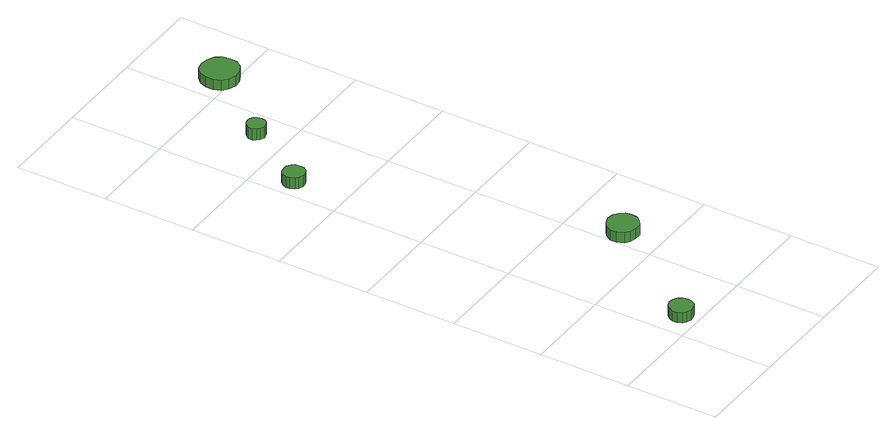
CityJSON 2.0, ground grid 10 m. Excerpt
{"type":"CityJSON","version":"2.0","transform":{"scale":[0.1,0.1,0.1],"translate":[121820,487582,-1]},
"CityObjects":{
"tree1":{"type":"SolitaryVegetationObject","attributes":{"function":"something"},"geometry":[{"type":"MultiSurface","lod":"1","boundaries":[[[0,1,2,3,4,5,6,7,8,9,10,11,12,13,14]],[[15,16,17,18,19,20,21,22,23,24,25,26,27,28,29]],[[0,29,28,1]],[[1,28,27,2]],[[2,27,26,3]],[[3,26,25,4]],[[4,25,24,5]],[[5,24,23,6]],[[6,23,22,7]],[[7,22,21,8]],[[8,21,20,9]],[[9,20,19,10]],[[10,19,18,11]],[[11,18,17,12]],[[12,17,16,13]],[[13,16,15,14]],[[14,15,29,0]]]}]},
"tree2":{"type":"SolitaryVegetationObject","attributes":{"function":"something"},"geometry":[{"type":"MultiSurface","lod":"1","boundaries":[[[30,31,32,33,34,35,36,37,38,39,40,41,42,43,44]],[[45,46,47,48,49,50,51,52,53,54,55,56,57,58,59]],[[30,59,58,31]],[[31,58,57,32]],[[32,57,56,33]],[[33,56,55,34]],[[34,55,54,35]],[[35,54,53,36]],[[36,53,52,37]],[[37,52,51,38]],[[38,51,50,39]],[[39,50,49,40]],[[40,49,48,41]],[[41,48,47,42]],[[42,47,46,43]],[[43,46,45,44]],[[44,45,59,30]]]}]},
"tree3":{"type":"SolitaryVegetationObject","attributes":{"function":"something"},"geometry":[{"type":"MultiSurface","lod":"1","boundaries":[[[60,61,62,63,64,65,66,67,68,69,70,71,72,73,74]],[[75,76,77,78,79,80,81,82,83,84,85,86,87,88,89]],[[60,89,88,61]],[[61,88,87,62]],[[62,87,86,63]],[[63,86,85,64]],[[64,85,84,65]],[[65,84,83,66]],[[66,83,82,67]],[[67,82,81,68]],[[68,81,80,69]],[[69,80,79,70]],[[70,79,78,71]],[[71,78,77,72]],[[72,77,76,73]],[[73,76,75,74]],[[74,75,89,60]]]}]},
"tree4":{"type":"SolitaryVegetationObject","attributes":{"function":"something"},"geometry":[{"type":"MultiSurface","lod":"1","boundaries":[[[90,91,92,93,94,95,96,97,98,99,100,101,102,103,104]],[[105,106,107,108,109,110,111,112,113,114,115,116,117,118,119]],[[90,119,118,91]],[[91,118,117,92]],[[92,117,116,93]],[[93,116,115,94]],[[94,115,114,95]],[[95,114,113,96]],[[96,113,112,97]],[[97,112,111,98]],[[98,111,110,99]],[[99,110,109,100]],[[100,109,108,101]],[[101,108,107,102]],[[102,107,106,103]],[[103,106,105,104]],[[104,105,119,90]]]}]},
"tree5":{"type":"SolitaryVegetationObject","attributes":{"function":"something"},"geometry":[{"type":"MultiSurface","lod":"1","boundaries":[[[120,121,122,123,124,125,126,127,128,129,130,131,132,133,134]],[[135,136,137,138,139,140,141,142,143,144,145,146,147,148,149]],[[120,149,148,121]],[[121,148,147,122]],[[122,147,146,123]],[[123,146,145,124]],[[124,145,144,125]],[[125,144,143,126]],[[126,143,142,127]],[[127,142,141,128]],[[128,141,140,129]],[[129,140,139,130]],[[130,139,138,131]],[[131,138,137,132]],[[132,137,136,133]],[[133,136,135,134]],[[134,135,149,120]]]}]}
},
"vertices":[
[42,20,18],[41,25,18],[38,29,18],[33,32,18],[28,33,18],[23,31,18],[19,27,18],[17,22,18],[17,17,18],[19,12,18],[23,9,18],[28,7,18],[33,8,18],[38,10,18],[41,15,18],[41,15,6],[38,10,6],[33,8,6],[28,7,6],[23,9,6],[19,12,6],[17,17,6],[17,22,6],[19,27,6],[23,31,6],[28,33,6],[33,32,6],[38,29,6],[41,25,6],[42,20,6],
[125,136,26],[124,143,26],[120,148,26],[114,152,26],[107,153,26],[100,150,26],[95,146,26],[92,140,26],[92,133,26],[95,126,26],[100,122,26],[107,120,26],[114,120,26],[120,124,26],[124,129,26],[124,129,14],[120,124,14],[114,120,14],[107,120,14],[100,122,14],[95,126,14],[92,133,14],[92,140,14],[95,146,14],[100,150,14],[107,153,14],[114,152,14],[120,148,14],[124,143,14],[125,136,14],
[25,455,25],[25,460,25],[22,463,25],[18,466,25],[13,466,25],[8,465,25],[5,462,25],[3,457,25],[3,453,25],[5,448,25],[8,445,25],[13,443,25],[18,444,25],[22,446,25],[25,450,25],[25,450,12],[22,446,12],[18,444,12],[13,443,12],[8,445,12],[5,448,12],[3,453,12],[3,457,12],[5,462,12],[8,465,12],[13,466,12],[18,466,12],[22,463,12],[25,460,12],[25,455,12],
[79,532,21],[78,537,21],[76,540,21],[72,542,21],[68,542,21],[64,541,21],[61,538,21],[59,535,21],[59,530,21],[61,527,21],[64,524,21],[68,522,21],[72,523,21],[76,525,21],[78,528,21],[78,528,8],[76,525,8],[72,523,8],[68,522,8],[64,524,8],[61,527,8],[59,530,8],[59,535,8],[61,538,8],[64,541,8],[68,542,8],[72,542,8],[76,540,8],[78,537,8],[79,532,8],
[150,612,20],[149,620,20],[144,627,20],[136,631,20],[128,632,20],[120,630,20],[114,624,20],[111,616,20],[111,608,20],[114,600,20],[120,595,20],[128,592,20],[136,593,20],[144,597,20],[149,604,20],[149,604,8],[144,597,8],[136,593,8],[128,592,8],[120,595,8],[114,600,8],[111,608,8],[111,616,8],[114,624,8],[120,630,8],[128,632,8],[136,631,8],[144,627,8],[149,620,8],[150,612,8]
]}
